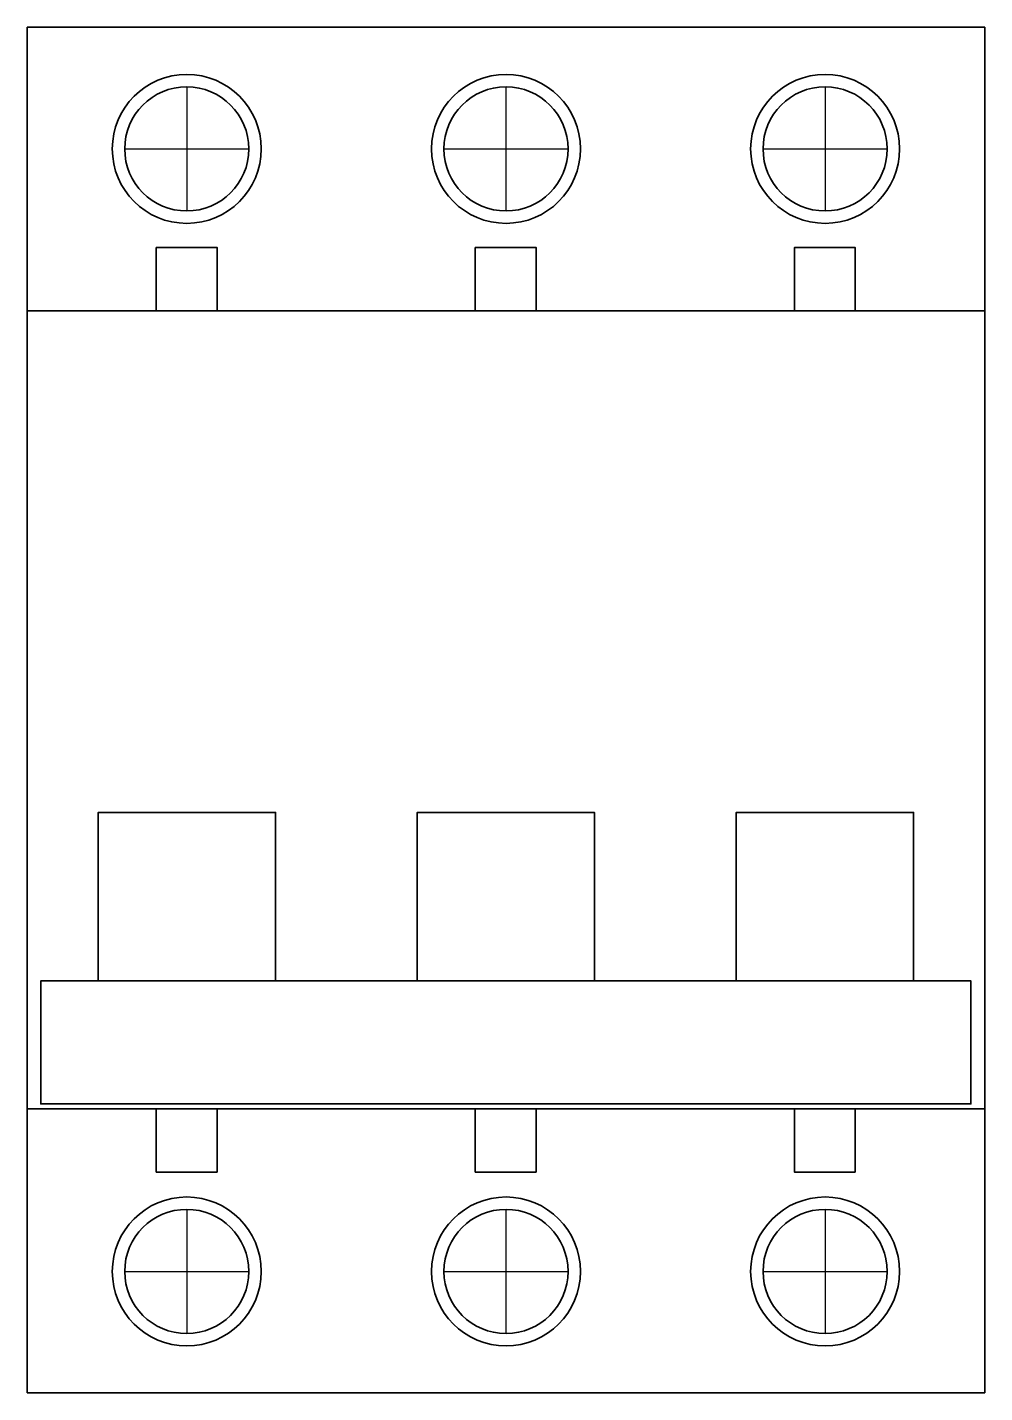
# Model space of a CAD drawing. Header units: inches. Extents: x 0.1 to 54.1, y -76.7 to 0.3.
import ezdxf

# ---------------------------------------------------------------- set-up
doc = ezdxf.new("R2010")
doc.units = ezdxf.units.IN
doc.header["$MEASUREMENT"] = 0
doc.layers.add('Layer 1', color=7, linetype='Continuous')

# ---------------------------------------------------------------- blocks, each defined once
blk = doc.blocks.new('block 3')
at = {"layer": 'Layer 1', "color": 7, "lineweight": 30}
for points in [[(119.946, -3.357), (119.946, -10.357)], [(116.446, -6.857), (123.446, -6.857)]]:
    blk.add_lwpolyline(points, dxfattribs=at)
blk = doc.blocks.new('block 4')
at = {"layer": 'Layer 1', "color": 7, "lineweight": 30}
for points in [[(119.946, -66.663), (119.946, -73.663)], [(116.446, -70.163), (123.446, -70.163)]]:
    blk.add_lwpolyline(points, dxfattribs=at)
blk = doc.blocks.new('block 6')
at = {"layer": 'Layer 1', "color": 7, "lineweight": 30}
for points in [[(101.94, -3.357), (101.94, -10.357)], [(98.44, -6.857), (105.44, -6.857)]]:
    blk.add_lwpolyline(points, dxfattribs=at)
blk = doc.blocks.new('block 5')
at = {"layer": 'Layer 1', "color": 7, "lineweight": 35}
for points, knots in [([(101.94, -11.057), (99.624, -11.057), (97.74, -9.173), (97.74, -6.857), (97.74, -4.541), (99.624, -2.657), (101.94, -2.657), (104.256, -2.657), (106.14, -4.541), (106.14, -6.857), (106.14, -9.173), (104.256, -11.057), (101.94, -11.057), (101.94, -11.057), (101.94, -11.057), (101.94, -11.057)], [0, 0, 0, 0, 1, 1, 1, 2, 2, 2, 3, 3, 3, 4, 4, 4, 5, 5, 5, 5]), ([(98.44, -6.857), (98.44, -8.79), (100.007, -10.357), (101.94, -10.357), (103.873, -10.357), (105.44, -8.79), (105.44, -6.857), (105.44, -4.924), (103.873, -3.357), (101.94, -3.357), (100.007, -3.357), (98.44, -4.924), (98.44, -6.857)], [0, 0, 0, 0, 1, 1, 1, 2, 2, 2, 3, 3, 3, 4, 4, 4, 4])]:
    blk.add_open_spline(points, degree=3, knots=knots, dxfattribs=at)
at = {"layer": 'Layer 1'}
blk.add_blockref('block 6', (0, 0), dxfattribs=at)
blk = doc.blocks.new('block 8')
at = {"layer": 'Layer 1', "color": 7, "lineweight": 30}
for points in [[(101.94, -66.663), (101.94, -73.663)], [(98.44, -70.163), (105.44, -70.163)]]:
    blk.add_lwpolyline(points, dxfattribs=at)
blk = doc.blocks.new('block 7')
at = {"layer": 'Layer 1', "color": 7, "lineweight": 35}
for points, knots in [([(101.94, -74.363), (99.624, -74.363), (97.74, -72.479), (97.74, -70.163), (97.74, -67.847), (99.624, -65.963), (101.94, -65.963), (104.256, -65.963), (106.14, -67.847), (106.14, -70.163), (106.14, -72.479), (104.256, -74.363), (101.94, -74.363), (101.94, -74.363), (101.94, -74.363), (101.94, -74.363)], [0, 0, 0, 0, 1, 1, 1, 2, 2, 2, 3, 3, 3, 4, 4, 4, 5, 5, 5, 5]), ([(98.44, -70.163), (98.44, -72.096), (100.007, -73.663), (101.94, -73.663), (103.873, -73.663), (105.44, -72.096), (105.44, -70.163), (105.44, -68.23), (103.873, -66.663), (101.94, -66.663), (100.007, -66.663), (98.44, -68.23), (98.44, -70.163)], [0, 0, 0, 0, 1, 1, 1, 2, 2, 2, 3, 3, 3, 4, 4, 4, 4])]:
    blk.add_open_spline(points, degree=3, knots=knots, dxfattribs=at)
at = {"layer": 'Layer 1'}
blk.add_blockref('block 8', (0, 0), dxfattribs=at)
blk = doc.blocks.new('block 9')
at = {"layer": 'Layer 1', "color": 7, "lineweight": 30}
for points in [[(119.946, -3.357), (119.946, -10.357)], [(116.446, -6.857), (123.446, -6.857)]]:
    blk.add_lwpolyline(points, dxfattribs=at)
blk = doc.blocks.new('block 10')
at = {"layer": 'Layer 1', "color": 7, "lineweight": 30}
for points in [[(119.946, -66.663), (119.946, -73.663)], [(116.446, -70.163), (123.446, -70.163)]]:
    blk.add_lwpolyline(points, dxfattribs=at)
blk = doc.blocks.new('block 11')
at = {"layer": 'Layer 1', "color": 7, "lineweight": 30}
for points in [[(137.946, -3.357), (137.946, -10.357)], [(134.446, -6.857), (141.446, -6.857)]]:
    blk.add_lwpolyline(points, dxfattribs=at)
blk = doc.blocks.new('block 12')
at = {"layer": 'Layer 1', "color": 7, "lineweight": 30}
for points in [[(137.946, -66.663), (137.946, -73.663)], [(134.446, -70.163), (141.446, -70.163)]]:
    blk.add_lwpolyline(points, dxfattribs=at)

msp = doc.modelspace()

# ---------------------------------------------------------------- linework, layer by layer
at = {"layer": 'Layer 1', "color": 7, "lineweight": 35}
for points in [[(36.073, 0.289), (36.073, 0.289), (0.073, 0.289), (0.073, -76.711), (36.073, -76.711), (36.073, -76.711), (54.072, -76.711), (54.072, 0.289), (36.073, 0.289)], [(10.785, -15.697), (7.349, -15.697), (7.349, -12.132), (10.785, -12.132), (10.785, -15.697)], [(28.776, -15.697), (25.34, -15.697), (25.34, -12.132), (28.776, -12.132), (28.776, -15.697)], [(28.776, -15.697), (25.34, -15.697), (25.34, -12.132), (28.776, -12.132), (28.776, -15.697)], [(46.776, -15.697), (43.34, -15.697), (43.34, -12.132), (46.776, -12.132), (46.776, -15.697)], [(54.073, -60.701), (0.073, -60.701), (0.073, -15.701), (54.073, -15.701), (54.073, -60.701)], [(4.073, -53.501), (4.073, -43.988), (14.073, -43.988), (14.073, -53.501)], [(22.064, -53.501), (22.064, -43.988), (32.064, -43.988), (32.064, -53.501)], [(22.064, -53.501), (22.064, -43.988), (32.064, -43.988), (32.064, -53.501)], [(40.064, -53.501), (40.064, -43.988), (50.064, -43.988), (50.064, -53.501)], [(35.305, -53.492), (18.823, -53.492), (0.832, -53.492), (0.832, -60.422), (18.823, -60.422), (35.305, -60.422), (53.297, -60.422), (53.297, -53.492), (35.305, -53.492)], [(10.785, -64.266), (7.349, -64.266), (7.349, -60.7), (10.785, -60.7), (10.785, -64.266)], [(28.776, -64.266), (25.34, -64.266), (25.34, -60.7), (28.776, -60.7), (28.776, -64.266)], [(28.776, -64.266), (25.34, -64.266), (25.34, -60.7), (28.776, -60.7), (28.776, -64.266)], [(46.776, -64.266), (43.34, -64.266), (43.34, -60.7), (46.776, -60.7), (46.776, -64.266)]]:
    msp.add_lwpolyline(points, dxfattribs=at)
for points, knots in [([(27.073, -10.768), (24.757, -10.768), (22.872, -8.884), (22.872, -6.568), (22.872, -4.252), (24.757, -2.367), (27.073, -2.367), (29.389, -2.367), (31.273, -4.252), (31.273, -6.568), (31.273, -8.884), (29.389, -10.768), (27.073, -10.768), (27.073, -10.768), (27.073, -10.768), (27.073, -10.768)], [0, 0, 0, 0, 1, 1, 1, 2, 2, 2, 3, 3, 3, 4, 4, 4, 5, 5, 5, 5]), ([(27.073, -10.768), (24.757, -10.768), (22.872, -8.884), (22.872, -6.568), (22.872, -4.252), (24.757, -2.367), (27.073, -2.367), (29.389, -2.367), (31.273, -4.252), (31.273, -6.568), (31.273, -8.884), (29.389, -10.768), (27.073, -10.768), (27.073, -10.768), (27.073, -10.768), (27.073, -10.768)], [0, 0, 0, 0, 1, 1, 1, 2, 2, 2, 3, 3, 3, 4, 4, 4, 5, 5, 5, 5]), ([(23.573, -6.568), (23.573, -8.501), (25.14, -10.068), (27.073, -10.068), (29.006, -10.068), (30.573, -8.501), (30.573, -6.568), (30.573, -4.635), (29.006, -3.068), (27.073, -3.068), (25.14, -3.068), (23.573, -4.635), (23.573, -6.568)], [0, 0, 0, 0, 1, 1, 1, 2, 2, 2, 3, 3, 3, 4, 4, 4, 4]), ([(23.573, -6.568), (23.573, -8.501), (25.14, -10.068), (27.073, -10.068), (29.006, -10.068), (30.573, -8.501), (30.573, -6.568), (30.573, -4.635), (29.006, -3.068), (27.073, -3.068), (25.14, -3.068), (23.573, -4.635), (23.573, -6.568)], [0, 0, 0, 0, 1, 1, 1, 2, 2, 2, 3, 3, 3, 4, 4, 4, 4]), ([(45.073, -10.768), (42.757, -10.768), (40.872, -8.884), (40.872, -6.568), (40.872, -4.252), (42.757, -2.367), (45.073, -2.367), (47.388, -2.367), (49.273, -4.252), (49.273, -6.568), (49.273, -8.884), (47.388, -10.768), (45.073, -10.768), (45.073, -10.768), (45.073, -10.768), (45.073, -10.768)], [0, 0, 0, 0, 1, 1, 1, 2, 2, 2, 3, 3, 3, 4, 4, 4, 5, 5, 5, 5]), ([(41.572, -6.568), (41.572, -8.501), (43.139, -10.068), (45.072, -10.068), (47.006, -10.068), (48.573, -8.501), (48.573, -6.568), (48.573, -4.635), (47.006, -3.068), (45.072, -3.068), (43.139, -3.068), (41.572, -4.635), (41.572, -6.568)], [0, 0, 0, 0, 1, 1, 1, 2, 2, 2, 3, 3, 3, 4, 4, 4, 4]), ([(27.073, -74.074), (24.757, -74.074), (22.872, -72.19), (22.872, -69.874), (22.872, -67.558), (24.757, -65.674), (27.073, -65.674), (29.389, -65.674), (31.273, -67.558), (31.273, -69.874), (31.273, -72.19), (29.389, -74.074), (27.073, -74.074), (27.073, -74.074), (27.073, -74.074), (27.073, -74.074)], [0, 0, 0, 0, 1, 1, 1, 2, 2, 2, 3, 3, 3, 4, 4, 4, 5, 5, 5, 5]), ([(27.073, -74.074), (24.757, -74.074), (22.872, -72.19), (22.872, -69.874), (22.872, -67.558), (24.757, -65.674), (27.073, -65.674), (29.389, -65.674), (31.273, -67.558), (31.273, -69.874), (31.273, -72.19), (29.389, -74.074), (27.073, -74.074), (27.073, -74.074), (27.073, -74.074), (27.073, -74.074)], [0, 0, 0, 0, 1, 1, 1, 2, 2, 2, 3, 3, 3, 4, 4, 4, 5, 5, 5, 5]), ([(45.073, -74.074), (42.757, -74.074), (40.872, -72.19), (40.872, -69.874), (40.872, -67.558), (42.757, -65.674), (45.073, -65.674), (47.388, -65.674), (49.273, -67.558), (49.273, -69.874), (49.273, -72.19), (47.388, -74.074), (45.073, -74.074), (45.073, -74.074), (45.073, -74.074), (45.073, -74.074)], [0, 0, 0, 0, 1, 1, 1, 2, 2, 2, 3, 3, 3, 4, 4, 4, 5, 5, 5, 5]), ([(23.573, -69.874), (23.573, -71.807), (25.14, -73.374), (27.073, -73.374), (29.006, -73.374), (30.573, -71.807), (30.573, -69.874), (30.573, -67.941), (29.006, -66.374), (27.073, -66.374), (25.14, -66.374), (23.573, -67.941), (23.573, -69.874)], [0, 0, 0, 0, 1, 1, 1, 2, 2, 2, 3, 3, 3, 4, 4, 4, 4]), ([(23.573, -69.874), (23.573, -71.807), (25.14, -73.374), (27.073, -73.374), (29.006, -73.374), (30.573, -71.807), (30.573, -69.874), (30.573, -67.941), (29.006, -66.374), (27.073, -66.374), (25.14, -66.374), (23.573, -67.941), (23.573, -69.874)], [0, 0, 0, 0, 1, 1, 1, 2, 2, 2, 3, 3, 3, 4, 4, 4, 4]), ([(41.572, -69.874), (41.572, -71.807), (43.139, -73.374), (45.072, -73.374), (47.006, -73.374), (48.573, -71.807), (48.573, -69.874), (48.573, -67.941), (47.006, -66.374), (45.072, -66.374), (43.139, -66.374), (41.572, -67.941), (41.572, -69.874)], [0, 0, 0, 0, 1, 1, 1, 2, 2, 2, 3, 3, 3, 4, 4, 4, 4])]:
    msp.add_open_spline(points, degree=3, knots=knots, dxfattribs=at)

# ---------------------------------------------------------------- block references
at = {"layer": 'Layer 1'}
for name in ['block 5', 'block 3', 'block 9', 'block 11', 'block 7', 'block 4', 'block 10', 'block 12']:
    msp.add_blockref(name, (-92.874, 0.289), dxfattribs=at)

doc.saveas('drawing.dxf')
